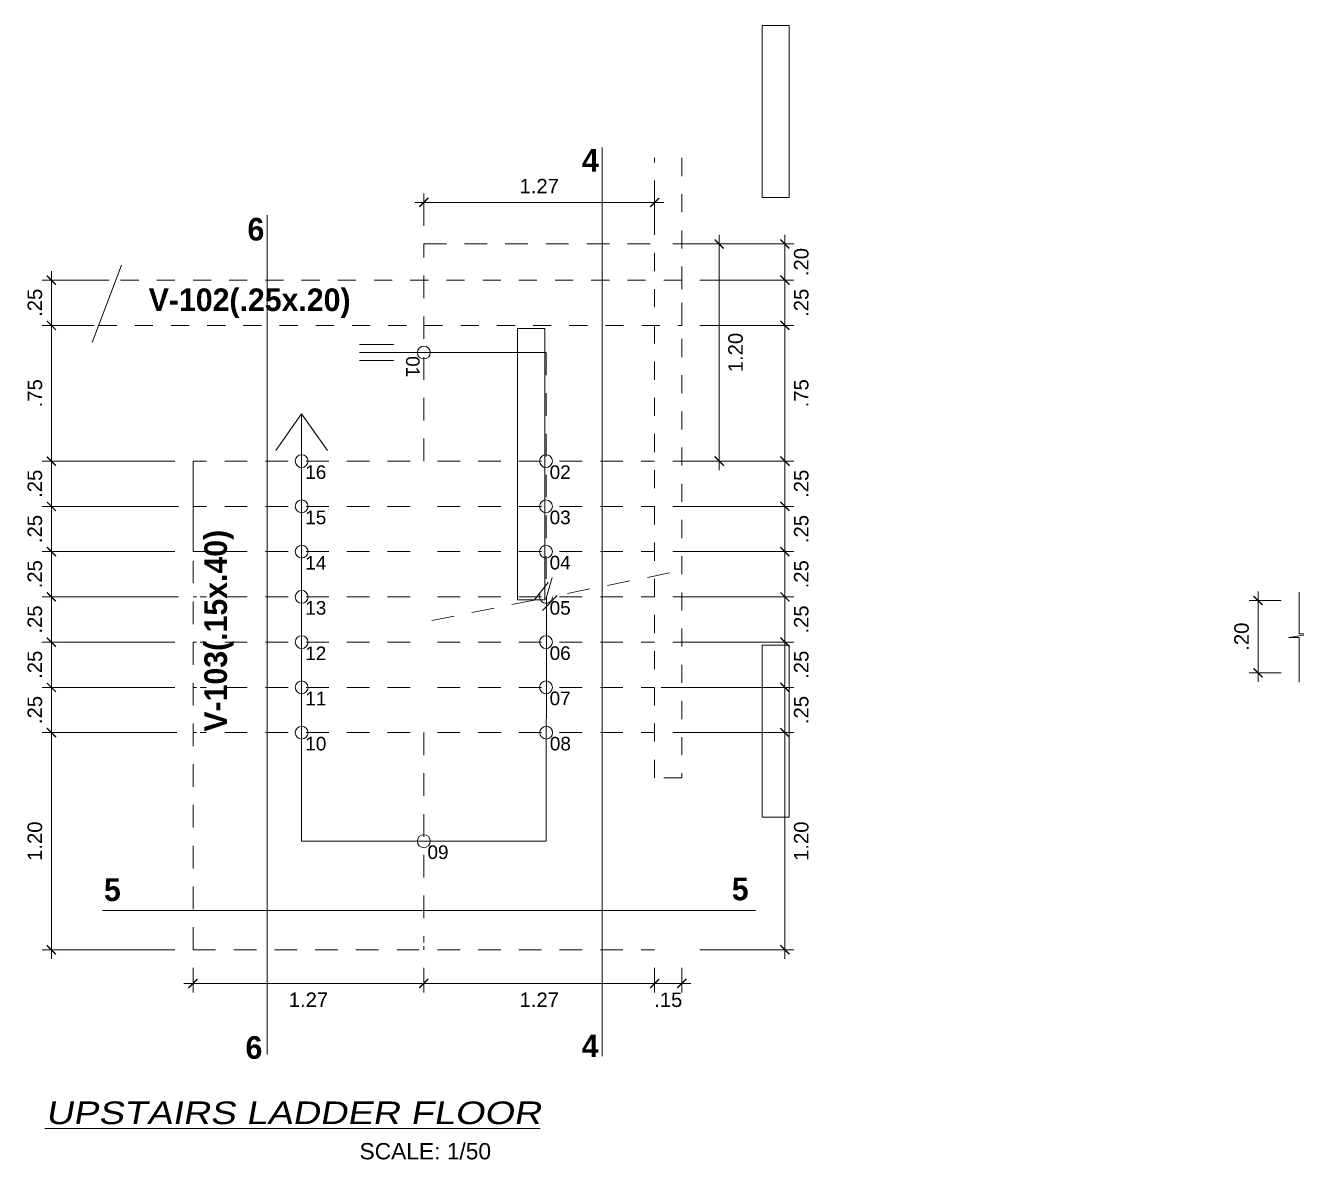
# Model space of a CAD drawing. Header units: millimetres. Extents: x -59 to 123, y 54 to 155.
# Drawn here: x -0.93 to 6.09, y 63.2 to 69.47 of the extents above; entities that cross this region are included whole.
import ezdxf

# ---------------------------------------------------------------- set-up
doc = ezdxf.new("R2010")
doc.units = ezdxf.units.MM
for name, pattern in [('DASHED2', [0.375, 0.25, -0.125]), ('HIDDEN', [9.525, 6.35, -3.175]), ('HIDDEN2', [0.1875, 0.125, -0.0625])]:
    doc.linetypes.add(name, pattern=pattern)
doc.layers.get('0').update_dxf_attribs({"lineweight": 9})
doc.layers.get('Defpoints').update_dxf_attribs({"lineweight": 0})
for name, color, linetype in [('A-COT', 8, 'Continuous'), ('A-PROY', 8, 'HIDDEN2'), ('TEXTO', 2, 'Continuous')]:
    doc.layers.add(name, color=color, linetype=linetype)
for name, color, linetype, lineweight in [('COLUMNAS', 1, 'Continuous', 53), ('COTA', 4, 'Continuous', 9), ('ESCALERA', 128, 'Continuous', 9), ('niveles', 8, 'Continuous', 15), ('pluma2', 4, 'Continuous', 20), ('TEXTO VIGAS', 2, 'Continuous', 20), ('TEXTOS', 3, 'Continuous', 0), ('VIGAS', 2, 'Continuous', 25), ('viguetas', 254, 'DASHED2', 9)]:
    doc.layers.add(name, color=color, linetype=linetype, lineweight=lineweight)
doc.styles.add('ARIAL', font='arial.ttf')
doc.styles.add('BOLD', font='Swis721 Lt BT Light.ttf', dxfattribs={"height": 2})
doc.styles.add('Henry', font='GOTHICB.TTF')
doc.styles.add('LUIS', font='arial.ttf')
doc.dimstyles.new('luis', dxfattribs={"dimtxt": 0.08, "dimasz": 0.05, "dimexe": 0.05, "dimexo": 0.1, "dimgap": 0.05, "dimtad": 2, "dimzin": 4, "dimdsep": 46, "dimtxsty": 'LUIS', "dimblk": 'ARCHTICK', "dimcen": 2, "dimdle": 0.05, "dimclrd": 256, "dimclre": 256, "dimclrt": 56, "dimaunit": 1, "dimadec": 0, "dimazin": 0, "dimtfac": 1, "dimtix": 1, "dimtmove": 0, "dimatfit": 3, "dimfxl": 1, "dimlwd": -1, "dimlwe": -1, "dimarcsym": 0})

# ---------------------------------------------------------------- blocks, each defined once
blk = doc.blocks.new('_ArchTick')
at = {"color": 0, "linetype": 'ByBlock', "const_width": 0.15}
blk.add_lwpolyline([(-0.5, -0.5), (0.5, 0.5)], dxfattribs=at)
blk = doc.blocks.new('*D979')
at = {"layer": 'COTA', "linetype": 'Continuous', "transparency": 16777216}
for p, q in [((-0.7857, 64.3123), (-0.7857, 65.6122)), ((-0.0932, 65.5622), (-0.8357, 65.5622)), ((-0.1033, 64.3623), (-0.8357, 64.3623))]:
    blk.add_line(p, q, dxfattribs=at)
at = {"layer": 'Defpoints', "color": 0, "transparency": 16777216}
for p in [(-0.7857, 65.5622), (0.0068, 65.5622), (-0.0033, 64.3623)]:
    blk.add_point(p, dxfattribs=at)
at = {"layer": 'COTA', "transparency": 16777216, "xscale": 0.05, "yscale": 0.05, "zscale": 0.05}
for p, rotation in [((-0.7857, 65.5622), 90), ((-0.7857, 64.3623), 270)]:
    blk.add_blockref('_ArchTick', p, dxfattribs=dict(at, rotation=rotation))
at = {"layer": 'COTA', "color": 56, "lineweight": 5, "transparency": 16777216, "insert": (-0.8766, 64.9623), "char_height": 0.08, "attachment_point": 5, "rotation": 90, "style": 'LUIS'}
blk.add_mtext('1.20', dxfattribs=at)
blk = doc.blocks.new('*D980')
at = {"layer": 'COTA', "linetype": 'Continuous', "transparency": 16777216}
for p, q in [((-0.1032, 65.8122), (-0.8357, 65.8122)), ((-0.7857, 65.5122), (-0.7857, 65.8622)), ((-0.0932, 65.5622), (-0.8357, 65.5622))]:
    blk.add_line(p, q, dxfattribs=at)
at = {"layer": 'Defpoints', "color": 0, "transparency": 16777216}
for p in [(-0.7857, 65.8122), (-0.0032, 65.8122), (0.0068, 65.5622)]:
    blk.add_point(p, dxfattribs=at)
at = {"layer": 'COTA', "transparency": 16777216, "xscale": 0.05, "yscale": 0.05, "zscale": 0.05}
for p, rotation in [((-0.7857, 65.8122), 90), ((-0.7857, 65.5622), 270)]:
    blk.add_blockref('_ArchTick', p, dxfattribs=dict(at, rotation=rotation))
at = {"layer": 'COTA', "color": 56, "lineweight": 5, "transparency": 16777216, "insert": (-0.8766, 65.6872), "char_height": 0.08, "attachment_point": 5, "rotation": 90, "style": 'LUIS'}
blk.add_mtext('.25', dxfattribs=at)
blk = doc.blocks.new('*D981')
at = {"layer": 'COTA', "linetype": 'Continuous', "transparency": 16777216}
for p, q in [((-0.7857, 65.7622), (-0.7857, 66.1122)), ((-0.1032, 66.0622), (-0.8357, 66.0622)), ((-0.1032, 65.8122), (-0.8357, 65.8122))]:
    blk.add_line(p, q, dxfattribs=at)
at = {"layer": 'Defpoints', "color": 0, "transparency": 16777216}
for p in [(-0.7857, 66.0622), (-0.0032, 66.0622), (-0.0032, 65.8122)]:
    blk.add_point(p, dxfattribs=at)
at = {"layer": 'COTA', "transparency": 16777216, "xscale": 0.05, "yscale": 0.05, "zscale": 0.05}
for p, rotation in [((-0.7857, 66.0622), 90), ((-0.7857, 65.8122), 270)]:
    blk.add_blockref('_ArchTick', p, dxfattribs=dict(at, rotation=rotation))
at = {"layer": 'COTA', "color": 56, "lineweight": 5, "transparency": 16777216, "insert": (-0.8766, 65.9372), "char_height": 0.08, "attachment_point": 5, "rotation": 90, "style": 'LUIS'}
blk.add_mtext('.25', dxfattribs=at)
blk = doc.blocks.new('*D982')
at = {"layer": 'COTA', "linetype": 'Continuous', "transparency": 16777216}
for p, q in [((-0.7857, 66.0122), (-0.7857, 66.3622)), ((-0.0832, 66.3122), (-0.8357, 66.3122)), ((-0.1032, 66.0622), (-0.8357, 66.0622))]:
    blk.add_line(p, q, dxfattribs=at)
at = {"layer": 'Defpoints', "color": 0, "transparency": 16777216}
for p in [(-0.7857, 66.3122), (0.0168, 66.3122), (-0.0032, 66.0622)]:
    blk.add_point(p, dxfattribs=at)
at = {"layer": 'COTA', "transparency": 16777216, "xscale": 0.05, "yscale": 0.05, "zscale": 0.05}
for p, rotation in [((-0.7857, 66.3122), 90), ((-0.7857, 66.0622), 270)]:
    blk.add_blockref('_ArchTick', p, dxfattribs=dict(at, rotation=rotation))
at = {"layer": 'COTA', "color": 56, "lineweight": 5, "transparency": 16777216, "insert": (-0.8766, 66.1872), "char_height": 0.08, "attachment_point": 5, "rotation": 90, "style": 'LUIS'}
blk.add_mtext('.25', dxfattribs=at)
blk = doc.blocks.new('*D983')
at = {"layer": 'COTA', "linetype": 'Continuous', "transparency": 16777216}
for p, q in [((-0.7857, 66.2622), (-0.7857, 66.6122)), ((-0.1033, 66.5622), (-0.8357, 66.5622)), ((-0.0832, 66.3122), (-0.8357, 66.3122))]:
    blk.add_line(p, q, dxfattribs=at)
at = {"layer": 'Defpoints', "color": 0, "transparency": 16777216}
for p in [(-0.7857, 66.5622), (-0.0033, 66.5622), (0.0168, 66.3122)]:
    blk.add_point(p, dxfattribs=at)
at = {"layer": 'COTA', "transparency": 16777216, "xscale": 0.05, "yscale": 0.05, "zscale": 0.05}
for p, rotation in [((-0.7857, 66.5622), 90), ((-0.7857, 66.3122), 270)]:
    blk.add_blockref('_ArchTick', p, dxfattribs=dict(at, rotation=rotation))
at = {"layer": 'COTA', "color": 56, "lineweight": 5, "transparency": 16777216, "insert": (-0.8766, 66.4372), "char_height": 0.08, "attachment_point": 5, "rotation": 90, "style": 'LUIS'}
blk.add_mtext('.25', dxfattribs=at)
blk = doc.blocks.new('*D984')
at = {"layer": 'COTA', "linetype": 'Continuous', "transparency": 16777216}
for p, q in [((-0.7857, 67.0122), (-0.7857, 67.8622)), ((-0.5487, 67.8122), (-0.8357, 67.8122)), ((-0.1032, 67.0622), (-0.8357, 67.0622))]:
    blk.add_line(p, q, dxfattribs=at)
at = {"layer": 'Defpoints', "color": 0, "transparency": 16777216}
for p in [(-0.7857, 67.8122), (-0.4487, 67.8122), (-0.0032, 67.0622)]:
    blk.add_point(p, dxfattribs=at)
at = {"layer": 'COTA', "transparency": 16777216, "xscale": 0.05, "yscale": 0.05, "zscale": 0.05}
for p, rotation in [((-0.7857, 67.8122), 90), ((-0.7857, 67.0622), 270)]:
    blk.add_blockref('_ArchTick', p, dxfattribs=dict(at, rotation=rotation))
at = {"layer": 'COTA', "color": 56, "lineweight": 5, "transparency": 16777216, "insert": (-0.8764, 67.4372), "char_height": 0.08, "attachment_point": 5, "rotation": 90, "style": 'LUIS'}
blk.add_mtext('.75', dxfattribs=at)
blk = doc.blocks.new('*D985')
at = {"layer": 'COTA', "linetype": 'Continuous', "transparency": 16777216}
for p, q in [((-0.7857, 67.7622), (-0.7857, 68.1122)), ((-0.466, 68.0622), (-0.8357, 68.0622)), ((-0.5487, 67.8122), (-0.8357, 67.8122))]:
    blk.add_line(p, q, dxfattribs=at)
at = {"layer": 'Defpoints', "color": 0, "transparency": 16777216}
for p in [(-0.7857, 68.0622), (-0.366, 68.0622), (-0.4487, 67.8122)]:
    blk.add_point(p, dxfattribs=at)
at = {"layer": 'COTA', "transparency": 16777216, "xscale": 0.05, "yscale": 0.05, "zscale": 0.05}
for p, rotation in [((-0.7857, 68.0622), 90), ((-0.7857, 67.8122), 270)]:
    blk.add_blockref('_ArchTick', p, dxfattribs=dict(at, rotation=rotation))
at = {"layer": 'COTA', "color": 56, "lineweight": 5, "transparency": 16777216, "insert": (-0.8766, 67.9372), "char_height": 0.08, "attachment_point": 5, "rotation": 90, "style": 'LUIS'}
blk.add_mtext('.25', dxfattribs=at)
blk = doc.blocks.new('*D986')
at = {"layer": 'COTA', "linetype": 'Continuous', "transparency": 16777216}
for p, q in [((-0.0033, 64.2623), (-0.0033, 64.1263)), ((1.2717, 64.2622), (1.2717, 64.1263)), ((-0.0533, 64.1763), (1.3217, 64.1763))]:
    blk.add_line(p, q, dxfattribs=at)
at = {"layer": 'Defpoints', "color": 0, "transparency": 16777216}
for p in [(-0.0033, 64.3623), (1.2717, 64.3622), (1.2717, 64.1763)]:
    blk.add_point(p, dxfattribs=at)
at = {"layer": 'COTA', "transparency": 16777216, "xscale": 0.05, "yscale": 0.05, "zscale": 0.05, "rotation": 180}
blk.add_blockref('_ArchTick', (-0.0033, 64.1763), dxfattribs=at)
at = {"layer": 'COTA', "transparency": 16777216, "xscale": 0.05, "yscale": 0.05, "zscale": 0.05}
blk.add_blockref('_ArchTick', (1.2717, 64.1763), dxfattribs=at)
at = {"layer": 'COTA', "color": 56, "lineweight": 5, "transparency": 16777216, "insert": (0.6342, 64.0862), "char_height": 0.08, "attachment_point": 5, "style": 'LUIS'}
blk.add_mtext('1.27', dxfattribs=at)
blk = doc.blocks.new('*D987')
at = {"layer": 'COTA', "linetype": 'Continuous', "transparency": 16777216}
for p, q in [((1.2717, 64.2622), (1.2717, 64.1263)), ((1.2217, 64.1763), (2.5967, 64.1763)), ((2.5467, 64.1622), (2.5467, 64.1263))]:
    blk.add_line(p, q, dxfattribs=at)
at = {"layer": 'Defpoints', "color": 0, "transparency": 16777216}
for p in [(1.2717, 64.3622), (2.5467, 64.2622), (2.5467, 64.1763)]:
    blk.add_point(p, dxfattribs=at)
at = {"layer": 'COTA', "transparency": 16777216, "xscale": 0.05, "yscale": 0.05, "zscale": 0.05, "rotation": 180}
blk.add_blockref('_ArchTick', (1.2717, 64.1763), dxfattribs=at)
at = {"layer": 'COTA', "transparency": 16777216, "xscale": 0.05, "yscale": 0.05, "zscale": 0.05}
blk.add_blockref('_ArchTick', (2.5467, 64.1763), dxfattribs=at)
at = {"layer": 'COTA', "color": 56, "lineweight": 5, "transparency": 16777216, "insert": (1.9092, 64.0862), "char_height": 0.08, "attachment_point": 5, "style": 'LUIS'}
blk.add_mtext('1.27', dxfattribs=at)
blk = doc.blocks.new('*D988')
at = {"layer": 'COTA', "linetype": 'Continuous', "transparency": 16777216}
for p, q in [((2.5467, 64.2622), (2.5467, 64.1263)), ((2.6967, 64.2622), (2.6967, 64.1263)), ((2.5467, 64.1763), (2.4967, 64.1763)), ((2.5467, 64.1763), (2.6967, 64.1763)), ((2.6967, 64.1763), (2.7467, 64.1763))]:
    blk.add_line(p, q, dxfattribs=at)
at = {"layer": 'Defpoints', "color": 0, "transparency": 16777216}
for p in [(2.5467, 64.3622), (2.6967, 64.3622), (2.6967, 64.1763)]:
    blk.add_point(p, dxfattribs=at)
at = {"layer": 'COTA', "transparency": 16777216, "xscale": 0.05, "yscale": 0.05, "zscale": 0.05}
blk.add_blockref('_ArchTick', (2.5467, 64.1763), dxfattribs=at)
at = {"layer": 'COTA', "transparency": 16777216, "xscale": 0.05, "yscale": 0.05, "zscale": 0.05, "rotation": 180}
blk.add_blockref('_ArchTick', (2.6967, 64.1763), dxfattribs=at)
at = {"layer": 'COTA', "color": 56, "lineweight": 5, "transparency": 16777216, "insert": (2.6217, 64.0855), "char_height": 0.08, "attachment_point": 5, "style": 'LUIS'}
blk.add_mtext('.15', dxfattribs=at)
blk = doc.blocks.new('*D989')
at = {"layer": 'COTA', "linetype": 'Continuous', "transparency": 16777216}
for p, q in [((3.266, 64.3122), (3.266, 65.6122)), ((2.6467, 65.5622), (3.316, 65.5622)), ((2.7967, 64.3622), (3.316, 64.3622))]:
    blk.add_line(p, q, dxfattribs=at)
at = {"layer": 'Defpoints', "color": 0, "transparency": 16777216}
for p in [(2.5467, 65.5622), (3.266, 65.5622), (2.6967, 64.3622)]:
    blk.add_point(p, dxfattribs=at)
at = {"layer": 'COTA', "transparency": 16777216, "xscale": 0.05, "yscale": 0.05, "zscale": 0.05}
for p, rotation in [((3.266, 65.5622), 90), ((3.266, 64.3622), 270)]:
    blk.add_blockref('_ArchTick', p, dxfattribs=dict(at, rotation=rotation))
at = {"layer": 'COTA', "color": 56, "lineweight": 5, "transparency": 16777216, "insert": (3.3568, 64.9622), "char_height": 0.08, "attachment_point": 5, "rotation": 90, "style": 'LUIS'}
blk.add_mtext('1.20', dxfattribs=at)
blk = doc.blocks.new('*D990')
at = {"layer": 'COTA', "linetype": 'Continuous', "transparency": 16777216}
for p, q in [((2.5835, 65.8122), (3.316, 65.8122)), ((3.266, 65.5122), (3.266, 65.8622)), ((2.6467, 65.5622), (3.316, 65.5622))]:
    blk.add_line(p, q, dxfattribs=at)
at = {"layer": 'Defpoints', "color": 0, "transparency": 16777216}
for p in [(2.4835, 65.8122), (3.266, 65.8122), (2.5467, 65.5622)]:
    blk.add_point(p, dxfattribs=at)
at = {"layer": 'COTA', "transparency": 16777216, "xscale": 0.05, "yscale": 0.05, "zscale": 0.05}
for p, rotation in [((3.266, 65.8122), 90), ((3.266, 65.5622), 270)]:
    blk.add_blockref('_ArchTick', p, dxfattribs=dict(at, rotation=rotation))
at = {"layer": 'COTA', "color": 56, "lineweight": 5, "transparency": 16777216, "insert": (3.3568, 65.6872), "char_height": 0.08, "attachment_point": 5, "rotation": 90, "style": 'LUIS'}
blk.add_mtext('.25', dxfattribs=at)
blk = doc.blocks.new('*D991')
at = {"layer": 'COTA', "linetype": 'Continuous', "transparency": 16777216}
for p, q in [((3.266, 65.7622), (3.266, 66.1122)), ((2.6467, 66.0622), (3.316, 66.0622)), ((2.5835, 65.8122), (3.316, 65.8122))]:
    blk.add_line(p, q, dxfattribs=at)
at = {"layer": 'Defpoints', "color": 0, "transparency": 16777216}
for p in [(2.5467, 66.0622), (3.266, 66.0622), (2.4835, 65.8122)]:
    blk.add_point(p, dxfattribs=at)
at = {"layer": 'COTA', "transparency": 16777216, "xscale": 0.05, "yscale": 0.05, "zscale": 0.05}
for p, rotation in [((3.266, 66.0622), 90), ((3.266, 65.8122), 270)]:
    blk.add_blockref('_ArchTick', p, dxfattribs=dict(at, rotation=rotation))
at = {"layer": 'COTA', "color": 56, "lineweight": 5, "transparency": 16777216, "insert": (3.3568, 65.9372), "char_height": 0.08, "attachment_point": 5, "rotation": 90, "style": 'LUIS'}
blk.add_mtext('.25', dxfattribs=at)
blk = doc.blocks.new('*D992')
at = {"layer": 'COTA', "linetype": 'Continuous', "transparency": 16777216}
for p, q in [((3.266, 66.0122), (3.266, 66.3622)), ((2.6467, 66.3122), (3.316, 66.3122)), ((2.6467, 66.0622), (3.316, 66.0622))]:
    blk.add_line(p, q, dxfattribs=at)
at = {"layer": 'Defpoints', "color": 0, "transparency": 16777216}
for p in [(2.5467, 66.3122), (3.266, 66.3122), (2.5467, 66.0622)]:
    blk.add_point(p, dxfattribs=at)
at = {"layer": 'COTA', "transparency": 16777216, "xscale": 0.05, "yscale": 0.05, "zscale": 0.05}
for p, rotation in [((3.266, 66.3122), 90), ((3.266, 66.0622), 270)]:
    blk.add_blockref('_ArchTick', p, dxfattribs=dict(at, rotation=rotation))
at = {"layer": 'COTA', "color": 56, "lineweight": 5, "transparency": 16777216, "insert": (3.3568, 66.1872), "char_height": 0.08, "attachment_point": 5, "rotation": 90, "style": 'LUIS'}
blk.add_mtext('.25', dxfattribs=at)
blk = doc.blocks.new('*D993')
at = {"layer": 'COTA', "linetype": 'Continuous', "transparency": 16777216}
for p, q in [((3.266, 66.2622), (3.266, 66.6122)), ((2.6467, 66.5622), (3.316, 66.5622)), ((2.6467, 66.3122), (3.316, 66.3122))]:
    blk.add_line(p, q, dxfattribs=at)
at = {"layer": 'Defpoints', "color": 0, "transparency": 16777216}
for p in [(2.5467, 66.5622), (3.266, 66.5622), (2.5467, 66.3122)]:
    blk.add_point(p, dxfattribs=at)
at = {"layer": 'COTA', "transparency": 16777216, "xscale": 0.05, "yscale": 0.05, "zscale": 0.05}
for p, rotation in [((3.266, 66.5622), 90), ((3.266, 66.3122), 270)]:
    blk.add_blockref('_ArchTick', p, dxfattribs=dict(at, rotation=rotation))
at = {"layer": 'COTA', "color": 56, "lineweight": 5, "transparency": 16777216, "insert": (3.3568, 66.4372), "char_height": 0.08, "attachment_point": 5, "rotation": 90, "style": 'LUIS'}
blk.add_mtext('.25', dxfattribs=at)
blk = doc.blocks.new('*D994')
at = {"layer": 'COTA', "linetype": 'Continuous', "transparency": 16777216}
for p, q in [((3.266, 66.5122), (3.266, 66.8622)), ((2.6467, 66.8122), (3.316, 66.8122)), ((2.6467, 66.5622), (3.316, 66.5622))]:
    blk.add_line(p, q, dxfattribs=at)
at = {"layer": 'Defpoints', "color": 0, "transparency": 16777216}
for p in [(2.5467, 66.8122), (3.266, 66.8122), (2.5467, 66.5622)]:
    blk.add_point(p, dxfattribs=at)
at = {"layer": 'COTA', "transparency": 16777216, "xscale": 0.05, "yscale": 0.05, "zscale": 0.05}
for p, rotation in [((3.266, 66.8122), 90), ((3.266, 66.5622), 270)]:
    blk.add_blockref('_ArchTick', p, dxfattribs=dict(at, rotation=rotation))
at = {"layer": 'COTA', "color": 56, "lineweight": 5, "transparency": 16777216, "insert": (3.3568, 66.6872), "char_height": 0.08, "attachment_point": 5, "rotation": 90, "style": 'LUIS'}
blk.add_mtext('.25', dxfattribs=at)
blk = doc.blocks.new('*D995')
at = {"layer": 'COTA', "linetype": 'Continuous', "transparency": 16777216}
for p, q in [((2.6467, 67.0622), (3.316, 67.0622)), ((3.266, 66.7622), (3.266, 67.1122)), ((2.6467, 66.8122), (3.316, 66.8122))]:
    blk.add_line(p, q, dxfattribs=at)
at = {"layer": 'Defpoints', "color": 0, "transparency": 16777216}
for p in [(2.5467, 67.0622), (3.266, 67.0622), (2.5467, 66.8122)]:
    blk.add_point(p, dxfattribs=at)
at = {"layer": 'COTA', "transparency": 16777216, "xscale": 0.05, "yscale": 0.05, "zscale": 0.05}
for p, rotation in [((3.266, 67.0622), 90), ((3.266, 66.8122), 270)]:
    blk.add_blockref('_ArchTick', p, dxfattribs=dict(at, rotation=rotation))
at = {"layer": 'COTA', "color": 56, "lineweight": 5, "transparency": 16777216, "insert": (3.3568, 66.9372), "char_height": 0.08, "attachment_point": 5, "rotation": 90, "style": 'LUIS'}
blk.add_mtext('.25', dxfattribs=at)
blk = doc.blocks.new('*D996')
at = {"layer": 'COTA', "linetype": 'Continuous', "transparency": 16777216}
for p, q in [((3.266, 67.0122), (3.266, 67.8622)), ((2.7967, 67.8122), (3.316, 67.8122)), ((2.6467, 67.0622), (3.316, 67.0622))]:
    blk.add_line(p, q, dxfattribs=at)
at = {"layer": 'Defpoints', "color": 0, "transparency": 16777216}
for p in [(2.6967, 67.8122), (3.266, 67.8122), (2.5467, 67.0622)]:
    blk.add_point(p, dxfattribs=at)
at = {"layer": 'COTA', "transparency": 16777216, "xscale": 0.05, "yscale": 0.05, "zscale": 0.05}
for p, rotation in [((3.266, 67.8122), 90), ((3.266, 67.0622), 270)]:
    blk.add_blockref('_ArchTick', p, dxfattribs=dict(at, rotation=rotation))
at = {"layer": 'COTA', "color": 56, "lineweight": 5, "transparency": 16777216, "insert": (3.3567, 67.4372), "char_height": 0.08, "attachment_point": 5, "rotation": 90, "style": 'LUIS'}
blk.add_mtext('.75', dxfattribs=at)
blk = doc.blocks.new('*D997')
at = {"layer": 'COTA', "linetype": 'Continuous', "transparency": 16777216}
for p, q in [((3.266, 67.7622), (3.266, 68.1122)), ((2.7967, 68.0622), (3.316, 68.0622)), ((2.7967, 67.8122), (3.316, 67.8122))]:
    blk.add_line(p, q, dxfattribs=at)
at = {"layer": 'Defpoints', "color": 0, "transparency": 16777216}
for p in [(2.6967, 68.0622), (3.266, 68.0622), (2.6967, 67.8122)]:
    blk.add_point(p, dxfattribs=at)
at = {"layer": 'COTA', "transparency": 16777216, "xscale": 0.05, "yscale": 0.05, "zscale": 0.05}
for p, rotation in [((3.266, 68.0622), 90), ((3.266, 67.8122), 270)]:
    blk.add_blockref('_ArchTick', p, dxfattribs=dict(at, rotation=rotation))
at = {"layer": 'COTA', "color": 56, "lineweight": 5, "transparency": 16777216, "insert": (3.3568, 67.9372), "char_height": 0.08, "attachment_point": 5, "rotation": 90, "style": 'LUIS'}
blk.add_mtext('.25', dxfattribs=at)
blk = doc.blocks.new('*D998')
at = {"layer": 'COTA', "linetype": 'Continuous', "transparency": 16777216}
for p, q in [((2.6467, 68.2622), (3.316, 68.2622)), ((3.266, 68.2622), (3.266, 68.3122)), ((3.266, 68.0622), (3.266, 68.2622)), ((2.7967, 68.0622), (3.316, 68.0622)), ((3.266, 68.0622), (3.266, 68.0122))]:
    blk.add_line(p, q, dxfattribs=at)
at = {"layer": 'Defpoints', "color": 0, "transparency": 16777216}
for p in [(2.5467, 68.2622), (3.266, 68.2622), (2.6967, 68.0622)]:
    blk.add_point(p, dxfattribs=at)
at = {"layer": 'COTA', "transparency": 16777216, "xscale": 0.05, "yscale": 0.05, "zscale": 0.05}
for p, rotation in [((3.266, 68.2622), 270), ((3.266, 68.0622), 90)]:
    blk.add_blockref('_ArchTick', p, dxfattribs=dict(at, rotation=rotation))
at = {"layer": 'COTA', "color": 56, "lineweight": 5, "transparency": 16777216, "insert": (3.3568, 68.1622), "char_height": 0.08, "attachment_point": 5, "rotation": 90, "style": 'LUIS'}
blk.add_mtext('.20', dxfattribs=at)
blk = doc.blocks.new('*D999')
at = {"layer": 'COTA', "linetype": 'Continuous', "transparency": 16777216}
for p, q in [((1.2717, 68.3622), (1.2717, 68.5415)), ((2.5467, 68.3622), (2.5467, 68.5415)), ((1.2217, 68.4915), (2.5967, 68.4915))]:
    blk.add_line(p, q, dxfattribs=at)
at = {"layer": 'Defpoints', "color": 0, "transparency": 16777216}
for p in [(2.5467, 68.4915), (1.2717, 68.2622), (2.5467, 68.2622)]:
    blk.add_point(p, dxfattribs=at)
at = {"layer": 'COTA', "transparency": 16777216, "xscale": 0.05, "yscale": 0.05, "zscale": 0.05, "rotation": 180}
blk.add_blockref('_ArchTick', (1.2717, 68.4915), dxfattribs=at)
at = {"layer": 'COTA', "transparency": 16777216, "xscale": 0.05, "yscale": 0.05, "zscale": 0.05}
blk.add_blockref('_ArchTick', (2.5467, 68.4915), dxfattribs=at)
at = {"layer": 'COTA', "color": 56, "lineweight": 5, "transparency": 16777216, "insert": (1.9092, 68.5816), "char_height": 0.08, "attachment_point": 5, "style": 'LUIS'}
blk.add_mtext('1.27', dxfattribs=at)
blk = doc.blocks.new('*D651')
at = {"layer": 'COTA', "linetype": 'Continuous', "transparency": 16777216}
for p, q in [((-0.7857, 66.8622), (-0.7857, 66.5122)), ((-0.0832, 66.8122), (-0.8357, 66.8122)), ((-0.1033, 66.5622), (-0.8357, 66.5622))]:
    blk.add_line(p, q, dxfattribs=at)
at = {"layer": 'Defpoints', "color": 0, "transparency": 16777216}
for p in [(0.0168, 66.8122), (-0.7857, 66.5622), (-0.0033, 66.5622)]:
    blk.add_point(p, dxfattribs=at)
at = {"layer": 'COTA', "transparency": 16777216, "xscale": 0.05, "yscale": 0.05, "zscale": 0.05}
for p, rotation in [((-0.7857, 66.8122), 90), ((-0.7857, 66.5622), 270)]:
    blk.add_blockref('_ArchTick', p, dxfattribs=dict(at, rotation=rotation))
at = {"layer": 'COTA', "color": 56, "lineweight": 5, "transparency": 16777216, "insert": (-0.8766, 66.6872), "char_height": 0.08, "attachment_point": 5, "rotation": 90, "style": 'LUIS'}
blk.add_mtext('.25', dxfattribs=at)
blk = doc.blocks.new('*D652')
at = {"layer": 'COTA', "linetype": 'Continuous', "transparency": 16777216}
for p, q in [((-0.1033, 67.0622), (-0.8357, 67.0622)), ((-0.7857, 66.7622), (-0.7857, 67.1122)), ((-0.0832, 66.8122), (-0.8357, 66.8122))]:
    blk.add_line(p, q, dxfattribs=at)
at = {"layer": 'Defpoints', "color": 0, "transparency": 16777216}
for p in [(-0.7857, 67.0622), (-0.0033, 67.0622), (0.0168, 66.8122)]:
    blk.add_point(p, dxfattribs=at)
at = {"layer": 'COTA', "transparency": 16777216, "xscale": 0.05, "yscale": 0.05, "zscale": 0.05}
for p, rotation in [((-0.7857, 67.0622), 90), ((-0.7857, 66.8122), 270)]:
    blk.add_blockref('_ArchTick', p, dxfattribs=dict(at, rotation=rotation))
at = {"layer": 'COTA', "color": 56, "lineweight": 5, "transparency": 16777216, "insert": (-0.8766, 66.9372), "char_height": 0.08, "attachment_point": 5, "rotation": 90, "style": 'LUIS'}
blk.add_mtext('.25', dxfattribs=at)
blk = doc.blocks.new('*D1006')
at = {"layer": 'COTA', "linetype": 'Continuous', "transparency": 16777216}
for p, q in [((2.6467, 68.2622), (2.9531, 68.2622)), ((2.9031, 68.3122), (2.9031, 67.0122)), ((2.6467, 67.0622), (2.9531, 67.0622))]:
    blk.add_line(p, q, dxfattribs=at)
at = {"layer": 'Defpoints', "color": 0, "transparency": 16777216}
for p in [(2.5467, 68.2622), (2.5467, 67.0622), (2.9031, 67.0622)]:
    blk.add_point(p, dxfattribs=at)
at = {"layer": 'COTA', "transparency": 16777216, "xscale": 0.05, "yscale": 0.05, "zscale": 0.05}
for p, rotation in [((2.9031, 68.2622), 90), ((2.9031, 67.0622), 270)]:
    blk.add_blockref('_ArchTick', p, dxfattribs=dict(at, rotation=rotation))
at = {"layer": 'COTA', "color": 56, "lineweight": 5, "transparency": 16777216, "insert": (2.9939, 67.6622), "char_height": 0.08, "attachment_point": 5, "rotation": 90, "style": 'LUIS'}
blk.add_mtext('1.20', dxfattribs=at)
blk = doc.blocks.new('*D1009')
at = {"layer": 'COTA', "transparency": 16777216}
for p, q in [((6.0073, 66.2924), (5.8299, 66.2924)), ((5.8799, 66.3424), (5.8799, 65.8424)), ((6.0073, 65.8924), (5.8299, 65.8924))]:
    blk.add_line(p, q, dxfattribs=at)
at = {"layer": 'Defpoints', "color": 0, "transparency": 16777216}
for p in [(6.1073, 66.2924), (5.8799, 65.8924), (6.1073, 65.8924)]:
    blk.add_point(p, dxfattribs=at)
at = {"layer": 'COTA', "transparency": 16777216, "xscale": 0.05, "yscale": 0.05, "zscale": 0.05}
for p, rotation in [((5.8799, 66.2924), 90), ((5.8799, 65.8924), 270)]:
    blk.add_blockref('_ArchTick', p, dxfattribs=dict(at, rotation=rotation))
at = {"layer": 'COTA', "color": 56, "lineweight": 5, "transparency": 16777216, "insert": (5.789, 66.0924), "char_height": 0.08, "attachment_point": 5, "rotation": 90, "style": 'LUIS'}
blk.add_mtext('.20', dxfattribs=at)

msp = doc.modelspace()

# ---------------------------------------------------------------- linework, layer by layer
at = {"layer": 'A-COT', "lineweight": 5}
for p, q in [((0.9165, 67.7064), (1.1061, 67.7064)), ((1.9467, 67.6622), (0.9165, 67.6622)), ((0.9165, 67.618), (1.1061, 67.618)), ((0.5967, 67.3227), (0.4534, 67.1212)), ((0.5967, 64.9622), (0.5967, 67.3227)), ((0.5967, 67.3227), (0.7401, 67.1212)), ((1.9492, 66.3122), (1.9467, 64.9622)), ((1.3467, 64.9622), (0.5967, 64.9622)), ((1.3467, 64.9622), (1.9467, 64.9622))]:
    msp.add_line(p, q, dxfattribs=at)
at = {"layer": 'A-PROY', "lineweight": 5}
for p, q in [((1.2717, 67.0622), (1.2717, 68.2622)), ((1.2717, 68.2622), (2.5467, 68.2622)), ((1.9467, 67.6622), (1.9467, 66.3122)), ((-0.0033, 64.3622), (-0.0032, 67.0622)), ((1.1967, 67.0622), (-0.0032, 67.0622)), ((1.3467, 67.0622), (2.5467, 67.0622)), ((1.1967, 66.8122), (-0.0032, 66.8122)), ((1.3467, 66.8122), (2.5467, 66.8122)), ((1.1967, 66.5622), (-0.0032, 66.5622)), ((1.3467, 66.5622), (2.5467, 66.5622)), ((2.6293, 66.4442), (2.0086, 66.32)), ((1.1967, 66.3122), (0.0368, 66.3122)), ((1.8803, 66.2944), (1.2293, 66.1642)), ((1.3467, 66.3122), (2.5467, 66.3122)), ((1.1967, 66.0622), (0.0368, 66.0622)), ((1.3467, 66.0622), (2.5467, 66.0622)), ((1.1967, 65.8122), (0.0368, 65.8122)), ((1.3467, 65.8122), (2.5467, 65.8122)), ((1.1967, 65.5622), (0.0368, 65.5622)), ((1.2717, 65.5622), (1.2717, 64.4022)), ((1.3467, 65.5622), (2.5467, 65.5622)), ((-0.0033, 64.3623), (1.3467, 64.3622)), ((1.2717, 64.3822), (1.2717, 64.3622)), ((1.3467, 64.3622), (2.5467, 64.3622))]:
    msp.add_line(p, q, dxfattribs=at)
msp.add_lwpolyline([(1.8803, 66.2944), (1.9799, 66.42), (1.9274, 66.2361), (2.0086, 66.32)], dxfattribs=at)
msp.add_circle((1.9467, 66.3122), 0.0354, dxfattribs=at)
at = {"layer": 'COLUMNAS', "lineweight": 5}
for points in [[(3.2897, 69.4697), (3.1397, 69.4697), (3.1397, 68.5197), (3.2897, 68.5197)], [(3.2897, 66.0447), (3.1397, 66.0447), (3.1397, 65.0947), (3.2897, 65.0947)]]:
    msp.add_lwpolyline(points, close=True, dxfattribs=at)
msp.add_lwpolyline([(1.7897, 67.7947), (1.9397, 67.7947), (1.9397, 66.2955), (1.7897, 66.2955), (1.7897, 67.7947)], dxfattribs=at)
at = {"layer": 'ESCALERA', "lineweight": 5, "ltscale": 0.25}
for p, q in [((-0.0032, 67.0622), (-0.0032, 66.5622)), ((0.0168, 66.5622), (-0.0033, 66.5622)), ((0.0168, 66.5622), (-0.0033, 66.5622)), ((0.0168, 66.3122), (-0.0033, 66.3122)), ((0.0168, 66.3122), (-0.0033, 66.3122)), ((0.0168, 66.0622), (-0.0033, 66.0622)), ((0.0168, 66.0622), (-0.0033, 66.0622)), ((0.0168, 65.8122), (-0.0033, 65.8122)), ((0.0168, 65.8122), (-0.0033, 65.8122)), ((0.0168, 65.5622), (-0.0033, 65.5622)), ((0.0168, 65.5622), (-0.0033, 65.5622))]:
    msp.add_line(p, q, dxfattribs=at)
at = {"layer": 'niveles', "lineweight": 5}
for centre in [(1.2717, 67.6622), (0.5967, 67.0622), (1.9467, 67.0622), (0.5967, 66.8122), (1.9467, 66.8122), (0.5967, 66.5622), (1.9467, 66.5622), (0.5967, 66.3122), (0.5967, 66.0622), (1.9467, 66.0622), (0.5967, 65.8122), (1.9467, 65.8122), (0.5967, 65.5622), (0.5967, 65.5622), (1.9478, 65.5622), (1.2717, 64.9622)]:
    msp.add_circle(centre, 0.0354, dxfattribs=at)
at = {"layer": 'pluma2', "linetype": 'HIDDEN', "lineweight": 5}
for p, q in [((2.2565, 68.7958), (2.2565, 63.7737)), ((0.4061, 63.7842), (0.4061, 68.4208)), ((-0.5028, 64.5797), (3.104, 64.5797))]:
    msp.add_line(p, q, dxfattribs=at)
at = {"layer": 'pluma2', "linetype": 'Continuous', "lineweight": 5, "ltscale": 0.01}
msp.add_lwpolyline([(6.1073, 66.3376), (6.1073, 66.1087), (6.1774, 66.1087), (6.0501, 66.0879), (6.1073, 66.0879), (6.1073, 65.8417)], dxfattribs=at)
at = {"layer": 'VIGAS', "lineweight": 5}
msp.add_line((-0.5607, 67.7169), (-0.3991, 68.1448), dxfattribs=at)
at = {"layer": 'viguetas', "lineweight": 5, "ltscale": 0.02}
for points in [[(2.6967, 68.7372), (2.6967, 65.3122), (2.5467, 65.3122), (2.5467, 68.7372)], [(-0.5247, 67.8122), (2.6967, 67.8122), (2.6967, 68.0622), (-0.4303, 68.0622)]]:
    msp.add_lwpolyline(points, dxfattribs=at)

# ---------------------------------------------------------------- texts
at = {"layer": 'A-PROY', "lineweight": 5, "insert": (2.083, 65.7128, 0), "char_height": 0.075, "width": 0.202723, "attachment_point": 9, "style": 'BOLD'}
msp.add_mtext('07', dxfattribs=at)
at = {"layer": 'niveles', "lineweight": 5, "insert": (1.1723, 67.526, 0), "char_height": 0.075, "width": 0.202723, "attachment_point": 9, "rotation": 270, "style": 'BOLD'}
msp.add_mtext('01', dxfattribs=at)
at = {"layer": 'niveles', "lineweight": 5, "char_height": 0.075, "width": 0.202723, "attachment_point": 9, "style": 'BOLD'}
for s, insert in [('16', (0.733, 66.9628, 0)), ('02', (2.083, 66.9628, 0)), ('15', (0.733, 66.7128, 0)), ('03', (2.083, 66.7128, 0)), ('14', (0.733, 66.4628, 0)), ('04', (2.083, 66.4628, 0)), ('13', (0.733, 66.2128, 0)), ('05', (2.083, 66.2128, 0)), ('12', (0.733, 65.9628, 0)), ('06', (2.083, 65.9628, 0)), ('11', (0.733, 65.7128, 0)), ('10', (0.733, 65.4628, 0)), ('08', (2.0841, 65.4628, 0)), ('09', (1.408, 64.8628, 0))]:
    msp.add_mtext(s, dxfattribs=dict(at, insert=insert))
at = {"layer": 'TEXTO', "lineweight": 5, "ltscale": 0.2, "style": 'LUIS'}
msp.add_text('SCALE: 1/50', height=0.09, rotation=0, dxfattribs=at).set_placement((0.9163, 63.2043))
at = {"layer": 'TEXTO VIGAS', "linetype": 'Continuous', "lineweight": 5, "style": 'Henry'}
for s, p in [('4', (2.1452, 68.6625)), ('6', (0.2974, 68.2811)), ('V-102(.25x.20)', (-0.2481, 67.8913)), ('5', (-0.4953, 64.6318)), ('5', (2.9728, 64.6356)), ('6', (0.2866, 63.7596)), ('4', (2.144, 63.769))]:
    msp.add_text(s, height=0.125, dxfattribs=at).set_placement(p)
msp.add_text('V-103(.15x.40)', height=0.125, rotation=90, dxfattribs=at).set_placement((0.1842, 65.5675))
at = {"layer": 'TEXTOS', "lineweight": 5, "ltscale": 2, "style": 'ARIAL', "oblique": 10, "width": 1.2}
msp.add_text('%%UUPSTAIRS LADDER FLOOR', height=0.125, dxfattribs=at).set_placement((-0.8175, 63.399))

# ---------------------------------------------------------------- dimensions: what is measured, and where the dimension line sits
at = {"layer": 'COTA', "lineweight": 5}
for base, p1, p2, override, picture, middle in [((2.546720256, 68.491486216), (1.271720264, 68.262230925), (2.546720256, 68.262230925), {"dimfxl": 0.18, "dimarcsym": 2}, '*D999', (1.90922026, 68.581649926)), ((1.27172026, 64.17633573), (-0.00327973, 64.36229359), (1.27172026, 64.36223093), {"dimfxl": 0.18, "dimarcsym": 2}, '*D986', (0.63422027, 64.08617202)), ((2.546720256, 64.176335726), (1.271720264, 64.362230925), (2.546720256, 64.262230925), {"dimtmove": 1, "dimfxl": 0.18, "dimarcsym": 2}, '*D987', (1.90922026, 64.086172016)), ((2.6967, 64.1763), (2.5467, 64.3622), (2.6967, 64.3622), {"dimtmove": 1, "dimfxl": 0.18, "dimarcsym": 2}, '*D988', (2.6217, 64.0855))]:
    dim = msp.add_linear_dim(base=base, p1=p1, p2=p2, dimstyle='luis', override=override, dxfattribs=at)
    dim.commit()
    dim.dimension.update_dxf_attribs({"geometry": picture, "text_midpoint": middle})
for base, p1, p2, angle, override, picture, middle in [((3.266, 68.2622), (2.6967, 68.0622), (2.5467, 68.2622), 90, {"dimtmove": 1, "dimfxl": 0.18, "dimarcsym": 2}, '*D998', (3.3568, 68.1622)), ((2.9031, 67.0622), (2.5467, 68.2622), (2.5467, 67.0622), 90, {"dimtmove": 1, "dimfxl": 0.18, "dimarcsym": 2}, '*D1006', (2.9939, 67.6622)), ((-0.7857, 68.0622), (-0.4487, 67.8122), (-0.366, 68.0622), 90, {"dimtmove": 1, "dimfxl": 0.18, "dimarcsym": 2}, '*D985', (-0.8766, 67.9372)), ((3.266, 68.0622), (2.6967, 67.8122), (2.6967, 68.0622), 90, {"dimtmove": 1, "dimfxl": 0.18, "dimarcsym": 2}, '*D997', (3.3568, 67.9372)), ((-0.7857, 67.8122), (-0.0032, 67.0622), (-0.4487, 67.8122), 90, {"dimtmove": 1, "dimfxl": 0.18, "dimarcsym": 2}, '*D984', (-0.8764, 67.4372)), ((3.266, 67.8122), (2.5467, 67.0622), (2.6967, 67.8122), 90, {"dimtmove": 1, "dimfxl": 0.18, "dimarcsym": 2}, '*D996', (3.3567, 67.4372)), ((-0.7857, 67.0622), (0.0168, 66.8122), (-0.0033, 67.0622), 90, {"dimtmove": 1, "dimfxl": 0.18, "dimarcsym": 2}, '*D652', (-0.8766, 66.9372)), ((3.266, 67.0622), (2.5467, 66.8122), (2.5467, 67.0622), 90, {"dimtmove": 1, "dimfxl": 0.18, "dimarcsym": 2}, '*D995', (3.3568, 66.9372)), ((-0.7857, 66.5622), (0.0168, 66.8122), (-0.0033, 66.5622), 270, {"dimtmove": 1, "dimfxl": 0.18, "dimarcsym": 2}, '*D651', (-0.8766, 66.6872)), ((3.266, 66.8122), (2.5467, 66.5622), (2.5467, 66.8122), 90, {"dimtmove": 1, "dimfxl": 0.18, "dimarcsym": 2}, '*D994', (3.3568, 66.6872)), ((-0.7857, 66.5622), (0.0168, 66.3122), (-0.0033, 66.5622), 90, {"dimtmove": 1, "dimfxl": 0.18, "dimarcsym": 2}, '*D983', (-0.8766, 66.4372)), ((3.266, 66.5622), (2.5467, 66.3122), (2.5467, 66.5622), 90, {"dimtmove": 1, "dimfxl": 0.18, "dimarcsym": 2}, '*D993', (3.3568, 66.4372)), ((-0.7857, 66.3122), (-0.0032, 66.0622), (0.0168, 66.3122), 90, {"dimtmove": 1, "dimfxl": 0.18, "dimarcsym": 2}, '*D982', (-0.8766, 66.1872)), ((3.266, 66.3122), (2.5467, 66.0622), (2.5467, 66.3122), 90, {"dimtmove": 1, "dimfxl": 0.18, "dimarcsym": 2}, '*D992', (3.3568, 66.1872)), ((5.8799, 65.8924), (6.1073, 66.2924), (6.1073, 65.8924), 90, {"dimlfac": 0.5}, '*D1009', (5.789, 66.0924)), ((-0.7857, 66.0622), (-0.0032, 65.8122), (-0.0032, 66.0622), 90, {"dimtmove": 1, "dimfxl": 0.18, "dimarcsym": 2}, '*D981', (-0.8766, 65.9372)), ((3.266, 66.0622), (2.4835, 65.8122), (2.5467, 66.0622), 90, {"dimtmove": 1, "dimfxl": 0.18, "dimarcsym": 2}, '*D991', (3.3568, 65.9372)), ((-0.7857, 65.8122), (0.0068, 65.5622), (-0.0032, 65.8122), 90, {"dimtmove": 1, "dimfxl": 0.18, "dimarcsym": 2}, '*D980', (-0.8766, 65.6872)), ((3.266, 65.8122), (2.5467, 65.5622), (2.4835, 65.8122), 90, {"dimtmove": 1, "dimfxl": 0.18, "dimarcsym": 2}, '*D990', (3.3568, 65.6872)), ((-0.7857, 65.5622), (-0.0033, 64.3623), (0.0068, 65.5622), 90, {"dimfxl": 0.18, "dimarcsym": 2}, '*D979', (-0.8766, 64.9623)), ((3.266, 65.5622), (2.6967, 64.3622), (2.5467, 65.5622), 90, {"dimfxl": 0.18, "dimarcsym": 2}, '*D989', (3.3568, 64.9622))]:
    dim = msp.add_linear_dim(base=base, p1=p1, p2=p2, angle=angle, dimstyle='luis', override=override, dxfattribs=at)
    dim.commit()
    dim.dimension.update_dxf_attribs({"geometry": picture, "text_midpoint": middle})

doc.saveas('drawing.dxf')
